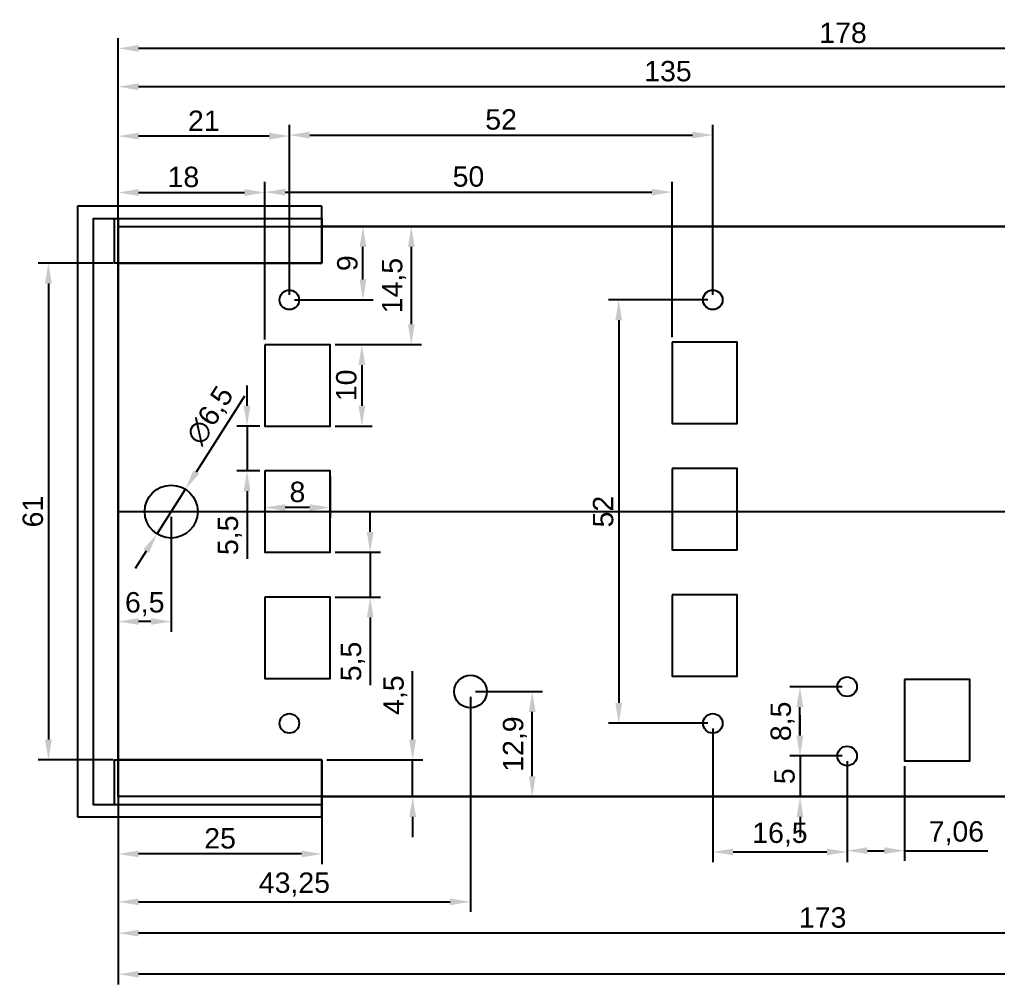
# Model space of a CAD drawing. Header units: millimetres. Extents: x 578 to 849, y 428 to 547.
# Drawn here: x 577.6 to 697.8, y 428.5 to 547 of the extents above; entities that cross this region are included whole.
import ezdxf

# ---------------------------------------------------------------- set-up
doc = ezdxf.new("R2010")
doc.units = ezdxf.units.MM
for name, color, linetype in [('frezen', 6, 'Continuous'), ('Hulp', 3, 'Continuous'), ('Hulp mdf', 7, 'Continuous'), ('maten', 1, 'Continuous'), ('maten help', 2, 'Continuous')]:
    doc.layers.add(name, color=color, linetype=linetype)
doc.styles.get("Standard").update_dxf_attribs({"font": 'arial.ttf'})
doc.dimstyles.new('ISO-25', dxfattribs={"dimtxt": 2.5, "dimasz": 2.5, "dimexe": 1.25, "dimexo": 0.625, "dimtad": 1, "dimtxsty": 'Standard', "dimcen": 2.5, "dimadec": 0, "dimazin": 0, "dimtfac": 1, "dimtmove": 0, "dimatfit": 3, "dimfxl": 1, "dimarcsym": 0})

# ---------------------------------------------------------------- blocks, each defined once
blk = doc.blocks.new('*D2')
at = {"layer": 'Defpoints', "color": 0, "transparency": 16777216}
for p in [(589.76, 532.65), (589.76, 517.04), (610.77, 512.54)]:
    blk.add_point(p, dxfattribs=at)
at = {"layer": 'maten', "color": 0, "lineweight": -2, "transparency": 16777216}
for p, q in [((589.76, 517.66), (589.76, 533.9)), ((610.77, 513.16), (610.77, 533.9)), ((608.27, 532.65), (592.26, 532.65))]:
    blk.add_line(p, q, dxfattribs=at)
at = {"layer": 'maten', "color": 0, "transparency": 16777216}
for points in [[(592.26, 533.07), (592.26, 532.23), (589.76, 532.65)], [(608.27, 533.07), (608.27, 532.23), (610.77, 532.65)]]:
    blk.add_solid(points, dxfattribs=at)
at = {"layer": 'maten', "color": 0, "transparency": 16777216, "insert": (600.26, 534.53), "char_height": 2.5, "attachment_point": 5}
blk.add_mtext('21', dxfattribs=at)
blk = doc.blocks.new('*D3')
at = {"layer": 'Defpoints', "color": 0, "transparency": 16777216}
for p in [(614.76, 521.54), (619.8, 521.54), (610.77, 512.54)]:
    blk.add_point(p, dxfattribs=at)
at = {"layer": 'maten', "color": 0, "lineweight": -2, "transparency": 16777216}
for p, q in [((615.39, 521.54), (621.05, 521.54)), ((619.8, 515.04), (619.8, 519.04)), ((611.39, 512.54), (621.05, 512.54))]:
    blk.add_line(p, q, dxfattribs=at)
at = {"layer": 'maten', "color": 0, "transparency": 16777216}
for points in [[(619.39, 519.04), (620.22, 519.04), (619.8, 521.54)], [(619.39, 515.04), (620.22, 515.04), (619.8, 512.54)]]:
    blk.add_solid(points, dxfattribs=at)
at = {"layer": 'maten', "color": 0, "transparency": 16777216, "insert": (617.9, 517.04), "char_height": 2.5, "attachment_point": 5, "rotation": 90}
blk.add_mtext('9', dxfattribs=at)
blk = doc.blocks.new('*D1')
at = {"layer": 'Defpoints', "color": 0, "transparency": 16777216}
for p in [(607.76, 525.72), (589.76, 517.04), (607.76, 507.04)]:
    blk.add_point(p, dxfattribs=at)
at = {"layer": 'maten', "color": 0, "lineweight": -2, "transparency": 16777216}
for p, q in [((589.76, 517.66), (589.76, 526.97)), ((607.76, 507.66), (607.76, 526.97)), ((592.26, 525.72), (605.26, 525.72))]:
    blk.add_line(p, q, dxfattribs=at)
at = {"layer": 'maten', "color": 0, "transparency": 16777216}
for points in [[(592.26, 526.14), (592.26, 525.3), (589.76, 525.72)], [(605.26, 526.14), (605.26, 525.3), (607.76, 525.72)]]:
    blk.add_solid(points, dxfattribs=at)
at = {"layer": 'maten', "color": 0, "transparency": 16777216, "insert": (597.76, 527.62), "char_height": 2.5, "attachment_point": 5}
blk.add_mtext('18', dxfattribs=at)
blk = doc.blocks.new('*D4')
at = {"layer": 'Defpoints', "color": 0, "transparency": 16777216}
for p in [(679.26, 456.53), (673.48, 451.54), (679.26, 451.54)]:
    blk.add_point(p, dxfattribs=at)
at = {"layer": 'maten', "color": 0, "lineweight": -2, "transparency": 16777216}
for p, q in [((673.48, 459.03), (673.48, 461.53)), ((678.64, 456.53), (672.23, 456.53)), ((673.48, 456.53), (673.48, 451.54)), ((678.64, 451.54), (672.23, 451.54)), ((673.48, 449.04), (673.48, 446.54))]:
    blk.add_line(p, q, dxfattribs=at)
at = {"layer": 'maten', "color": 0, "transparency": 16777216}
for points in [[(673.06, 459.03), (673.89, 459.03), (673.48, 456.53)], [(673.06, 449.04), (673.89, 449.04), (673.48, 451.54)]]:
    blk.add_solid(points, dxfattribs=at)
at = {"layer": 'maten', "color": 0, "transparency": 16777216, "insert": (671.58, 454.04), "char_height": 2.5, "attachment_point": 5, "rotation": 90}
blk.add_mtext('5', dxfattribs=at)
blk = doc.blocks.new('*D9')
at = {"layer": 'Defpoints', "color": 0, "transparency": 16777216}
for p in [(762.76, 462.54), (589.76, 451.54), (589.76, 434.77)]:
    blk.add_point(p, dxfattribs=at)
at = {"layer": 'maten', "color": 0, "lineweight": -2, "transparency": 16777216}
for p, q in [((762.76, 461.91), (762.76, 433.52)), ((589.76, 450.91), (589.76, 433.52)), ((760.26, 434.77), (592.26, 434.77))]:
    blk.add_line(p, q, dxfattribs=at)
at = {"layer": 'maten', "color": 0, "transparency": 16777216}
for points in [[(592.26, 435.19), (592.26, 434.36), (589.76, 434.77)], [(760.26, 435.19), (760.26, 434.36), (762.76, 434.77)]]:
    blk.add_solid(points, dxfattribs=at)
at = {"layer": 'maten', "color": 0, "transparency": 16777216, "insert": (676.26, 436.68), "char_height": 2.5, "attachment_point": 5}
blk.add_mtext('173', dxfattribs=at)
blk = doc.blocks.new('*D15')
at = {"layer": 'Defpoints', "color": 0, "transparency": 16777216}
for p in [(589.76, 456.04), (614.76, 451.54), (589.76, 444.5)]:
    blk.add_point(p, dxfattribs=at)
at = {"layer": 'maten', "color": 0, "lineweight": -2, "transparency": 16777216}
for p, q in [((589.76, 455.41), (589.76, 443.25)), ((614.76, 450.91), (614.76, 443.25)), ((612.26, 444.5), (592.26, 444.5))]:
    blk.add_line(p, q, dxfattribs=at)
at = {"layer": 'maten', "color": 0, "transparency": 16777216}
for points in [[(592.26, 444.91), (592.26, 444.08), (589.76, 444.5)], [(612.26, 444.91), (612.26, 444.08), (614.76, 444.5)]]:
    blk.add_solid(points, dxfattribs=at)
at = {"layer": 'maten', "color": 0, "transparency": 16777216, "insert": (602.26, 446.4), "char_height": 2.5, "attachment_point": 5}
blk.add_mtext('25', dxfattribs=at)
blk = doc.blocks.new('*D16')
at = {"layer": 'Defpoints', "color": 0, "transparency": 16777216}
for p in [(614.76, 456.04), (625.91, 456.04), (614.76, 451.54)]:
    blk.add_point(p, dxfattribs=at)
at = {"layer": 'maten', "color": 0, "lineweight": -2, "transparency": 16777216}
for p, q in [((625.91, 458.54), (625.91, 466.96)), ((615.39, 456.04), (627.16, 456.04)), ((625.91, 451.54), (625.91, 456.04)), ((615.39, 451.54), (627.16, 451.54)), ((625.91, 449.04), (625.91, 446.54))]:
    blk.add_line(p, q, dxfattribs=at)
at = {"layer": 'maten', "color": 0, "transparency": 16777216}
for points in [[(625.49, 458.54), (626.33, 458.54), (625.91, 456.04)], [(625.49, 449.04), (626.33, 449.04), (625.91, 451.54)]]:
    blk.add_solid(points, dxfattribs=at)
at = {"layer": 'maten', "color": 0, "transparency": 16777216, "insert": (623.79, 464), "char_height": 2.5, "width": 4.6129, "attachment_point": 5, "rotation": 90}
blk.add_mtext('4,5', dxfattribs=at)
blk = doc.blocks.new('*D17')
at = {"layer": 'Defpoints', "color": 0, "transparency": 16777216}
for p in [(589.76, 517.04), (581.18, 456.04), (589.76, 456.04)]:
    blk.add_point(p, dxfattribs=at)
at = {"layer": 'maten', "color": 0, "lineweight": -2, "transparency": 16777216}
for p, q in [((589.14, 517.04), (579.93, 517.04)), ((581.18, 514.54), (581.18, 458.54)), ((589.14, 456.04), (579.93, 456.04))]:
    blk.add_line(p, q, dxfattribs=at)
at = {"layer": 'maten', "color": 0, "transparency": 16777216}
for points in [[(580.76, 514.54), (581.6, 514.54), (581.18, 517.04)], [(580.76, 458.54), (581.6, 458.54), (581.18, 456.04)]]:
    blk.add_solid(points, dxfattribs=at)
at = {"layer": 'maten', "color": 0, "transparency": 16777216, "insert": (579.28, 486.54), "char_height": 2.5, "attachment_point": 5, "rotation": 90}
blk.add_mtext('61', dxfattribs=at)
blk = doc.blocks.new('*D19')
at = {"layer": 'Defpoints', "color": 0, "transparency": 16777216}
for p in [(589.76, 456.04), (814.76, 451.54), (589.76, 429.73)]:
    blk.add_point(p, dxfattribs=at)
at = {"layer": 'maten', "color": 0, "lineweight": -2, "transparency": 16777216}
for p, q in [((589.76, 455.41), (589.76, 428.48)), ((814.76, 450.91), (814.76, 428.48)), ((812.26, 429.73), (592.26, 429.73))]:
    blk.add_line(p, q, dxfattribs=at)
at = {"layer": 'maten', "color": 0, "transparency": 16777216}
for points in [[(592.26, 430.14), (592.26, 429.31), (589.76, 429.73)], [(812.26, 430.14), (812.26, 429.31), (814.76, 429.73)]]:
    blk.add_solid(points, dxfattribs=at)
at = {"layer": 'maten', "color": 0, "transparency": 16777216, "insert": (702.26, 431.63), "char_height": 2.5, "attachment_point": 5}
blk.add_mtext('225', dxfattribs=at)
blk = doc.blocks.new('*D20')
at = {"layer": 'Defpoints', "color": 0, "transparency": 16777216}
for p in [(607.76, 497.04), (605.57, 491.54), (607.76, 491.54)]:
    blk.add_point(p, dxfattribs=at)
at = {"layer": 'maten', "color": 0, "lineweight": -2, "transparency": 16777216}
for p, q in [((605.57, 499.54), (605.57, 502.04)), ((607.14, 497.04), (604.32, 497.04)), ((605.57, 497.04), (605.57, 491.54)), ((607.14, 491.54), (604.32, 491.54)), ((605.57, 489.04), (605.57, 480.72))]:
    blk.add_line(p, q, dxfattribs=at)
at = {"layer": 'maten', "color": 0, "transparency": 16777216}
for points in [[(605.15, 499.54), (605.99, 499.54), (605.57, 497.04)], [(605.15, 489.04), (605.99, 489.04), (605.57, 491.54)]]:
    blk.add_solid(points, dxfattribs=at)
at = {"layer": 'maten', "color": 0, "transparency": 16777216, "insert": (603.45, 483.63), "char_height": 2.5, "attachment_point": 5, "rotation": 90}
blk.add_mtext('5,5', dxfattribs=at)
blk = doc.blocks.new('*D21')
at = {"layer": 'Defpoints', "color": 0, "transparency": 16777216}
for p in [(615.76, 481.54), (615.76, 476.04), (620.69, 476.04)]:
    blk.add_point(p, dxfattribs=at)
at = {"layer": 'maten', "color": 0, "lineweight": -2, "transparency": 16777216}
for p, q in [((620.69, 484.04), (620.69, 486.54)), ((616.39, 481.54), (621.94, 481.54)), ((620.69, 481.54), (620.69, 476.04)), ((616.39, 476.04), (621.94, 476.04)), ((620.69, 473.54), (620.69, 465.22))]:
    blk.add_line(p, q, dxfattribs=at)
at = {"layer": 'maten', "color": 0, "transparency": 16777216}
for points in [[(620.28, 484.04), (621.11, 484.04), (620.69, 481.54)], [(620.28, 473.54), (621.11, 473.54), (620.69, 476.04)]]:
    blk.add_solid(points, dxfattribs=at)
at = {"layer": 'maten', "color": 0, "transparency": 16777216, "insert": (618.57, 468.13), "char_height": 2.5, "attachment_point": 5, "rotation": 90}
blk.add_mtext('5,5', dxfattribs=at)
blk = doc.blocks.new('*D22')
at = {"layer": 'Defpoints', "color": 0, "transparency": 16777216}
for p in [(615.76, 507.04), (615.76, 497.04), (619.67, 497.04)]:
    blk.add_point(p, dxfattribs=at)
at = {"layer": 'maten', "color": 0, "lineweight": -2, "transparency": 16777216}
for p, q in [((616.39, 507.04), (620.92, 507.04)), ((619.67, 504.54), (619.67, 499.54)), ((616.39, 497.04), (620.92, 497.04))]:
    blk.add_line(p, q, dxfattribs=at)
at = {"layer": 'maten', "color": 0, "transparency": 16777216}
for points in [[(619.26, 504.54), (620.09, 504.54), (619.67, 507.04)], [(619.26, 499.54), (620.09, 499.54), (619.67, 497.04)]]:
    blk.add_solid(points, dxfattribs=at)
at = {"layer": 'maten', "color": 0, "transparency": 16777216, "insert": (617.77, 502.04), "char_height": 2.5, "attachment_point": 5, "rotation": 90}
blk.add_mtext('10', dxfattribs=at)
blk = doc.blocks.new('*D23')
at = {"layer": 'Defpoints', "color": 0, "transparency": 16777216}
for p in [(607.76, 491.54), (615.76, 491.54), (607.76, 487.04)]:
    blk.add_point(p, dxfattribs=at)
at = {"layer": 'maten', "color": 0, "lineweight": -2, "transparency": 16777216}
for p, q in [((607.76, 490.91), (607.76, 485.79)), ((615.76, 490.91), (615.76, 485.79)), ((613.26, 487.04), (610.26, 487.04))]:
    blk.add_line(p, q, dxfattribs=at)
at = {"layer": 'maten', "color": 0, "transparency": 16777216}
for points in [[(610.26, 487.45), (610.26, 486.62), (607.76, 487.04)], [(613.26, 487.45), (613.26, 486.62), (615.76, 487.04)]]:
    blk.add_solid(points, dxfattribs=at)
at = {"layer": 'maten', "color": 0, "transparency": 16777216, "insert": (611.76, 488.94), "char_height": 2.5, "attachment_point": 5}
blk.add_mtext('8', dxfattribs=at)
blk = doc.blocks.new('*D24')
at = {"layer": 'Defpoints', "color": 0, "transparency": 16777216}
for p in [(673.47, 465.03), (679.26, 465.03), (679.26, 456.53)]:
    blk.add_point(p, dxfattribs=at)
at = {"layer": 'maten', "color": 0, "lineweight": -2, "transparency": 16777216}
for p, q in [((678.64, 465.03), (672.22, 465.03)), ((673.47, 459.03), (673.47, 462.53)), ((678.64, 456.53), (672.22, 456.53))]:
    blk.add_line(p, q, dxfattribs=at)
at = {"layer": 'maten', "color": 0, "transparency": 16777216}
for points in [[(673.05, 462.53), (673.88, 462.53), (673.47, 465.03)], [(673.05, 459.03), (673.88, 459.03), (673.47, 456.53)]]:
    blk.add_solid(points, dxfattribs=at)
at = {"layer": 'maten', "color": 0, "transparency": 16777216, "insert": (671.34, 460.78), "char_height": 2.5, "attachment_point": 5, "rotation": 90}
blk.add_mtext('8,5', dxfattribs=at)
blk = doc.blocks.new('*D25')
at = {"layer": 'Defpoints', "color": 0, "transparency": 16777216}
for p in [(662.77, 532.78), (610.77, 512.54), (662.77, 512.54)]:
    blk.add_point(p, dxfattribs=at)
at = {"layer": 'maten', "color": 0, "lineweight": -2, "transparency": 16777216}
for p, q in [((610.77, 513.16), (610.77, 534.03)), ((662.77, 513.16), (662.77, 534.03)), ((613.27, 532.78), (660.27, 532.78))]:
    blk.add_line(p, q, dxfattribs=at)
at = {"layer": 'maten', "color": 0, "transparency": 16777216}
for points in [[(613.27, 533.19), (613.27, 532.36), (610.77, 532.78)], [(660.27, 533.19), (660.27, 532.36), (662.77, 532.78)]]:
    blk.add_solid(points, dxfattribs=at)
at = {"layer": 'maten', "color": 0, "transparency": 16777216, "insert": (636.77, 534.68), "char_height": 2.5, "attachment_point": 5}
blk.add_mtext('52', dxfattribs=at)
blk = doc.blocks.new('*D26')
at = {"layer": 'Defpoints', "color": 0, "transparency": 16777216}
for p in [(662.77, 512.54), (651.21, 460.54), (662.77, 460.54)]:
    blk.add_point(p, dxfattribs=at)
at = {"layer": 'maten', "color": 0, "lineweight": -2, "transparency": 16777216}
for p, q in [((662.14, 512.54), (649.96, 512.54)), ((651.21, 510.04), (651.21, 463.04)), ((662.14, 460.54), (649.96, 460.54))]:
    blk.add_line(p, q, dxfattribs=at)
at = {"layer": 'maten', "color": 0, "transparency": 16777216}
for points in [[(650.8, 510.04), (651.63, 510.04), (651.21, 512.54)], [(650.8, 463.04), (651.63, 463.04), (651.21, 460.54)]]:
    blk.add_solid(points, dxfattribs=at)
at = {"layer": 'maten', "color": 0, "transparency": 16777216, "insert": (649.31, 486.54), "char_height": 2.5, "attachment_point": 5, "rotation": 90}
blk.add_mtext('52', dxfattribs=at)
blk = doc.blocks.new('*D27')
at = {"layer": 'Defpoints', "color": 0, "transparency": 16777216}
for p in [(614.76, 521.54), (615.76, 507.04), (625.74, 507.04)]:
    blk.add_point(p, dxfattribs=at)
at = {"layer": 'maten', "color": 0, "lineweight": -2, "transparency": 16777216}
for p, q in [((615.39, 521.54), (626.99, 521.54)), ((625.74, 519.04), (625.74, 509.54)), ((616.39, 507.04), (626.99, 507.04))]:
    blk.add_line(p, q, dxfattribs=at)
at = {"layer": 'maten', "color": 0, "transparency": 16777216}
for points in [[(625.33, 519.04), (626.16, 519.04), (625.74, 521.54)], [(625.33, 509.54), (626.16, 509.54), (625.74, 507.04)]]:
    blk.add_solid(points, dxfattribs=at)
at = {"layer": 'maten', "color": 0, "transparency": 16777216, "insert": (623.62, 514.29), "char_height": 2.5, "attachment_point": 5, "rotation": 90}
blk.add_mtext('14,5', dxfattribs=at)
blk = doc.blocks.new('*D28')
at = {"layer": 'Defpoints', "color": 0, "transparency": 16777216}
for p in [(657.77, 525.77), (657.77, 507.34), (607.76, 507.04)]:
    blk.add_point(p, dxfattribs=at)
at = {"layer": 'maten', "color": 0, "lineweight": -2, "transparency": 16777216}
for p, q in [((607.76, 507.66), (607.76, 527.02)), ((657.77, 507.96), (657.77, 527.02)), ((610.26, 525.77), (655.27, 525.77))]:
    blk.add_line(p, q, dxfattribs=at)
at = {"layer": 'maten', "color": 0, "transparency": 16777216}
for points in [[(610.26, 526.18), (610.26, 525.35), (607.76, 525.77)], [(655.27, 526.18), (655.27, 525.35), (657.77, 525.77)]]:
    blk.add_solid(points, dxfattribs=at)
at = {"layer": 'maten', "color": 0, "transparency": 16777216, "insert": (632.76, 527.67), "char_height": 2.5, "attachment_point": 5}
blk.add_mtext('50', dxfattribs=at)
blk = doc.blocks.new('*D35')
at = {"layer": 'Defpoints', "color": 0, "transparency": 16777216}
for p in [(633.01, 464.44), (589.76, 456.04), (633.01, 438.62)]:
    blk.add_point(p, dxfattribs=at)
at = {"layer": 'maten help', "color": 0, "lineweight": -2, "transparency": 16777216}
for p, q in [((633.01, 463.81), (633.01, 437.37)), ((589.76, 455.41), (589.76, 437.37)), ((592.26, 438.62), (630.51, 438.62))]:
    blk.add_line(p, q, dxfattribs=at)
at = {"layer": 'maten help', "color": 0, "transparency": 16777216}
for points in [[(592.26, 439.03), (592.26, 438.2), (589.76, 438.62)], [(630.51, 439.03), (630.51, 438.2), (633.01, 438.62)]]:
    blk.add_solid(points, dxfattribs=at)
at = {"layer": 'maten help', "color": 0, "transparency": 16777216, "insert": (611.39, 440.74), "char_height": 2.5, "attachment_point": 5}
blk.add_mtext('43,25', dxfattribs=at)
blk = doc.blocks.new('*D36')
at = {"layer": 'Defpoints', "color": 0, "transparency": 16777216}
for p in [(633.01, 464.44), (640.59, 464.44), (614.76, 451.54)]:
    blk.add_point(p, dxfattribs=at)
at = {"layer": 'maten help', "color": 0, "lineweight": -2, "transparency": 16777216}
for p, q in [((633.64, 464.44), (641.84, 464.44)), ((640.59, 454.04), (640.59, 461.94)), ((615.39, 451.54), (641.84, 451.54))]:
    blk.add_line(p, q, dxfattribs=at)
at = {"layer": 'maten help', "color": 0, "transparency": 16777216}
for points in [[(640.18, 461.94), (641.01, 461.94), (640.59, 464.44)], [(640.18, 454.04), (641.01, 454.04), (640.59, 451.54)]]:
    blk.add_solid(points, dxfattribs=at)
at = {"layer": 'maten help', "color": 0, "transparency": 16777216, "insert": (638.47, 457.99), "char_height": 2.5, "attachment_point": 5, "rotation": 90}
blk.add_mtext('12,9', dxfattribs=at)
blk = doc.blocks.new('*D39')
at = {"layer": 'Defpoints', "color": 0, "transparency": 16777216}
for p in [(589.76, 538.71), (589.76, 517.04), (724.76, 510.54)]:
    blk.add_point(p, dxfattribs=at)
at = {"layer": 'maten', "color": 0, "lineweight": -2, "transparency": 16777216}
for p, q in [((589.76, 517.66), (589.76, 539.96)), ((724.76, 511.16), (724.76, 539.96)), ((722.26, 538.71), (592.26, 538.71))]:
    blk.add_line(p, q, dxfattribs=at)
at = {"layer": 'maten', "color": 0, "transparency": 16777216}
for points in [[(592.26, 539.13), (592.26, 538.29), (589.76, 538.71)], [(722.26, 539.13), (722.26, 538.29), (724.76, 538.71)]]:
    blk.add_solid(points, dxfattribs=at)
at = {"layer": 'maten', "color": 0, "transparency": 16777216, "insert": (657.26, 540.61), "char_height": 2.5, "attachment_point": 5}
blk.add_mtext('135', dxfattribs=at)
blk = doc.blocks.new('*D40')
at = {"layer": 'Defpoints', "color": 0, "transparency": 16777216}
for p in [(679.26, 456.53), (686.32, 455.92), (686.32, 444.9)]:
    blk.add_point(p, dxfattribs=at)
at = {"layer": 'maten', "color": 0, "lineweight": -2, "transparency": 16777216}
for p, q in [((679.26, 455.91), (679.26, 443.65)), ((686.32, 455.29), (686.32, 443.65)), ((681.76, 444.9), (683.82, 444.9)), ((686.32, 444.9), (696.54, 444.9))]:
    blk.add_line(p, q, dxfattribs=at)
at = {"layer": 'maten', "color": 0, "transparency": 16777216}
for points in [[(681.76, 445.32), (681.76, 444.48), (679.26, 444.9)], [(683.82, 445.32), (683.82, 444.48), (686.32, 444.9)]]:
    blk.add_solid(points, dxfattribs=at)
at = {"layer": 'maten', "color": 0, "transparency": 16777216, "insert": (692.68, 447.03), "char_height": 2.5, "attachment_point": 5}
blk.add_mtext('7,06', dxfattribs=at)
blk = doc.blocks.new('*D41')
at = {"layer": 'Defpoints', "color": 0, "transparency": 16777216}
for p in [(662.77, 460.54), (679.26, 456.53), (679.26, 444.75)]:
    blk.add_point(p, dxfattribs=at)
at = {"layer": 'maten', "color": 0, "lineweight": -2, "transparency": 16777216}
for p, q in [((662.77, 459.91), (662.77, 443.5)), ((679.26, 455.91), (679.26, 443.5)), ((665.27, 444.75), (676.76, 444.75))]:
    blk.add_line(p, q, dxfattribs=at)
at = {"layer": 'maten', "color": 0, "transparency": 16777216}
for points in [[(665.27, 445.16), (665.27, 444.33), (662.77, 444.75)], [(676.76, 445.16), (676.76, 444.33), (679.26, 444.75)]]:
    blk.add_solid(points, dxfattribs=at)
at = {"layer": 'maten', "color": 0, "transparency": 16777216, "insert": (671.01, 446.87), "char_height": 2.5, "attachment_point": 5}
blk.add_mtext('16,5', dxfattribs=at)
blk = doc.blocks.new('*D42')
at = {"layer": 'Defpoints', "color": 0, "transparency": 16777216}
for p in [(598, 489.28), (594.52, 483.79)]:
    blk.add_point(p, dxfattribs=at)
at = {"layer": 'maten', "color": 0, "lineweight": -2, "transparency": 16777216}
for p, q in [((605.26, 500.71), (599.34, 491.39)), ((594.52, 483.79), (598, 489.28)), ((593.18, 481.68), (591.84, 479.57))]:
    blk.add_line(p, q, dxfattribs=at)
at = {"layer": 'maten', "color": 0, "transparency": 16777216}
for points in [[(598.99, 491.62), (599.69, 491.17), (598, 489.28)], [(592.83, 481.91), (593.53, 481.46), (594.52, 483.79)]]:
    blk.add_solid(points, dxfattribs=at)
at = {"layer": 'maten', "color": 0, "transparency": 16777216, "insert": (601.14, 498.27), "char_height": 2.5, "attachment_point": 5, "rotation": 57.6036}
blk.add_mtext('∅6,5', dxfattribs=at)
blk = doc.blocks.new('*D43')
at = {"layer": 'Defpoints', "color": 0, "transparency": 16777216}
for p in [(589.76, 486.54), (596.26, 486.54), (589.76, 473.04)]:
    blk.add_point(p, dxfattribs=at)
at = {"layer": 'maten', "color": 0, "lineweight": -2, "transparency": 16777216}
for p, q in [((589.76, 485.91), (589.76, 471.79)), ((596.26, 485.91), (596.26, 471.79)), ((593.76, 473.04), (592.26, 473.04))]:
    blk.add_line(p, q, dxfattribs=at)
at = {"layer": 'maten', "color": 0, "transparency": 16777216}
for points in [[(592.26, 473.46), (592.26, 472.63), (589.76, 473.04)], [(593.76, 473.46), (593.76, 472.63), (596.26, 473.04)]]:
    blk.add_solid(points, dxfattribs=at)
at = {"layer": 'maten', "color": 0, "transparency": 16777216, "insert": (593.01, 475.17), "char_height": 2.5, "attachment_point": 5}
blk.add_mtext('6,5', dxfattribs=at)
blk = doc.blocks.new('*D44')
at = {"layer": 'Defpoints', "color": 0, "transparency": 16777216}
for p in [(589.76, 543.42), (589.76, 510.54), (767.76, 510.54)]:
    blk.add_point(p, dxfattribs=at)
at = {"layer": 'maten', "color": 0, "lineweight": -2, "transparency": 16777216}
for p, q in [((589.76, 511.16), (589.76, 544.67)), ((767.76, 511.16), (767.76, 544.67)), ((765.26, 543.42), (592.26, 543.42))]:
    blk.add_line(p, q, dxfattribs=at)
at = {"layer": 'maten', "color": 0, "transparency": 16777216}
for points in [[(592.26, 543.83), (592.26, 543), (589.76, 543.42)], [(765.26, 543.83), (765.26, 543), (767.76, 543.42)]]:
    blk.add_solid(points, dxfattribs=at)
at = {"layer": 'maten', "color": 0, "transparency": 16777216, "insert": (678.76, 545.32), "char_height": 2.5, "attachment_point": 5}
blk.add_mtext('178', dxfattribs=at)

msp = doc.modelspace()

# ---------------------------------------------------------------- linework, layer by layer
for p, q in [((614.762, 517.038), (614.762, 521.538)), ((799.762, 521.538), (614.762, 521.538)), ((589.762, 517.038), (614.762, 517.038)), ((589.762, 517.038), (589.762, 456.038)), ((589.262, 456.038), (614.762, 456.038)), ((614.762, 456.038), (614.762, 451.538)), ((614.762, 451.538), (814.762, 451.538))]:
    msp.add_line(p, q)
at = {"layer": 'frezen'}
for p, q in [((589.262, 522.538), (614.762, 522.538)), ((589.262, 522.538), (589.262, 517.038)), ((589.765, 522.538), (589.765, 450.538)), ((614.762, 522.538), (614.762, 517.038)), ((614.762, 517.038), (589.262, 517.038)), ((589.262, 456.038), (614.762, 456.038)), ((589.262, 456.038), (589.262, 450.538)), ((614.762, 456.038), (614.762, 450.538)), ((614.762, 450.538), (589.262, 450.538))]:
    msp.add_line(p, q, dxfattribs=at)
msp.add_lwpolyline([(589.762, 450.538), (586.736, 450.538), (586.736, 522.538), (589.762, 522.538)], dxfattribs=at)
for points in [[(657.767, 507.338), (657.767, 497.338), (665.767, 497.338), (665.767, 507.338)], [(607.762, 507.037), (607.762, 497.037), (615.762, 497.037), (615.762, 507.037)], [(657.767, 491.839), (657.767, 481.839), (665.767, 481.839), (665.767, 491.839)], [(607.762, 491.538), (607.762, 481.538), (615.762, 481.538), (615.762, 491.538)], [(607.762, 476.035), (607.762, 466.035), (615.762, 466.035), (615.762, 476.035)], [(657.767, 476.336), (657.767, 466.336), (665.767, 466.336), (665.767, 476.336)], [(686.317, 465.916), (686.317, 455.916), (694.317, 455.916), (694.317, 465.916)]]:
    msp.add_lwpolyline(points, close=True, dxfattribs=at)
for centre, radius in [((610.766, 512.535), 1.2), ((662.766, 512.535), 1.2), ((596.262, 486.538), 3.25), ((679.262, 465.033), 1.2), ((610.766, 460.535), 1.2), ((662.766, 460.535), 1.2), ((679.262, 456.533), 1.2)]:
    msp.add_circle(centre, radius, dxfattribs=at)
at = {"layer": 'Hulp'}
for p, q in [((614.762, 524.038), (584.762, 524.038)), ((584.762, 524.038), (584.762, 449.038)), ((614.762, 517.038), (614.762, 524.038)), ((589.762, 456.038), (589.762, 517.038)), ((589.762, 517.038), (614.762, 517.038)), ((589.762, 486.538), (849.489, 486.538)), ((614.762, 456.038), (589.762, 456.038)), ((614.762, 449.038), (614.762, 456.038)), ((584.762, 449.038), (614.762, 449.038))]:
    msp.add_line(p, q, dxfattribs=at)
msp.add_circle((633.012, 464.439), 2, dxfattribs=at)
at = {"layer": 'Hulp mdf'}
msp.add_lwpolyline([(589.762, 521.538), (814.762, 521.538), (814.762, 451.538), (589.762, 451.538)], close=True, dxfattribs=at)

# ---------------------------------------------------------------- dimensions: what is measured, and where the dimension line sits
at = {"layer": 'maten'}
for base, p1, p2, picture, middle in [((589.762, 543.415), (767.763, 510.538), (589.762, 510.538), '*D44', (678.762, 545.317)), ((662.766, 532.778), (610.766, 512.535), (662.766, 512.535), '*D25', (636.766, 534.68)), ((657.7665, 525.7654), (607.7617, 507.0375), (657.7665, 507.3382), '*D28', (632.7641, 527.6668)), ((607.762, 487.036), (615.762, 491.538), (607.762, 491.538), '*D23', (611.762, 488.938)), ((589.762, 473.043), (596.262, 486.538), (589.762, 486.538), '*D43', (593.012, 475.171)), ((679.262, 444.747), (662.766, 460.535), (679.262, 456.533), '*D41', (671.014, 446.874)), ((686.3174, 444.9006), (679.2617, 456.5333), (686.3174, 455.9161), '*D40', (692.6782, 447.028))]:
    dim = msp.add_linear_dim(base=base, p1=p1, p2=p2, dimstyle='ISO-25', dxfattribs=at)
    dim.commit()
    dim.dimension.update_dxf_attribs({"geometry": picture, "text_midpoint": middle})
for base, p1, p2, picture, middle in [((589.762, 538.711), (724.762, 510.538), (589.762, 517.038), '*D39', (657.262, 538.711)), ((589.762, 532.649), (610.766, 512.535), (589.762, 517.038), '*D2', (600.264, 532.649)), ((607.762, 525.722), (589.762, 517.038), (607.762, 507.037), '*D1', (597.762, 525.722)), ((589.762, 434.774), (762.763, 462.539), (589.762, 451.538), '*D9', (676.262, 434.774)), ((589.762, 444.497), (614.762, 451.538), (589.762, 456.038), '*D15', (602.262, 444.497)), ((589.762, 429.727), (814.762, 451.538), (589.762, 456.038), '*D19', (702.262, 429.727))]:
    dim = msp.add_linear_dim(base=base, p1=p1, p2=p2, dimstyle='ISO-25', dxfattribs=at)
    dim.commit()
    dim.dimension.update_dxf_attribs({"geometry": picture, "text_midpoint": middle, "dimtype": 160})
for base, p1, p2, picture, middle in [((619.803, 521.538), (610.766, 512.535), (614.762, 521.538), '*D3', (619.803, 517.037)), ((625.743, 507.037), (614.762, 521.538), (615.762, 507.037), '*D27', (625.743, 514.288)), ((581.181, 456.038), (589.762, 517.038), (589.762, 456.038), '*D17', (581.181, 486.538)), ((605.569, 491.538), (607.762, 497.037), (607.762, 491.538), '*D20', (605.569, 483.628)), ((625.909, 456.038), (614.762, 451.538), (614.762, 456.038), '*D16', (625.909, 463.998))]:
    dim = msp.add_linear_dim(base=base, p1=p1, p2=p2, angle=270, dimstyle='ISO-25', dxfattribs=at)
    dim.commit()
    dim.dimension.update_dxf_attribs({"geometry": picture, "text_midpoint": middle, "dimtype": 160})
for base, p1, p2, picture, middle in [((651.212, 460.535), (662.766, 512.535), (662.766, 460.535), '*D26', (649.311, 486.535)), ((619.674, 497.037), (615.762, 507.037), (615.762, 497.037), '*D22', (617.772, 502.037)), ((620.694, 476.035), (615.762, 481.538), (615.762, 476.035), '*D21', (618.572, 468.125)), ((673.467, 465.033), (679.262, 456.533), (679.262, 465.033), '*D24', (671.339, 460.783)), ((673.476, 451.5379), (679.2617, 456.5333), (679.2617, 451.5379), '*D4', (671.5797, 454.0356))]:
    dim = msp.add_linear_dim(base=base, p1=p1, p2=p2, angle=270, dimstyle='ISO-25', dxfattribs=at)
    dim.commit()
    dim.dimension.update_dxf_attribs({"geometry": picture, "text_midpoint": middle})
dim = msp.add_diameter_dim_2p(p1=(594.52, 483.794), p2=(598.003, 489.282), dimstyle='ISO-25', dxfattribs=at)
dim.commit()
dim.dimension.update_dxf_attribs({"geometry": '*D42', "text_midpoint": (602.97, 497.109)})
at = {"layer": 'maten help'}
dim = msp.add_linear_dim(base=(633.012, 438.616), p1=(589.762, 456.038), p2=(633.012, 464.439), dimstyle='ISO-25', dxfattribs=at)
dim.commit()
dim.dimension.update_dxf_attribs({"geometry": '*D35', "text_midpoint": (611.387, 438.616), "dimtype": 160})
dim = msp.add_linear_dim(base=(640.595, 464.439), p1=(614.762, 451.538), p2=(633.012, 464.439), angle=270, dimstyle='ISO-25', dxfattribs=at)
dim.commit()
dim.dimension.update_dxf_attribs({"geometry": '*D36', "text_midpoint": (640.595, 457.989), "dimtype": 160})

doc.saveas('drawing.dxf')
